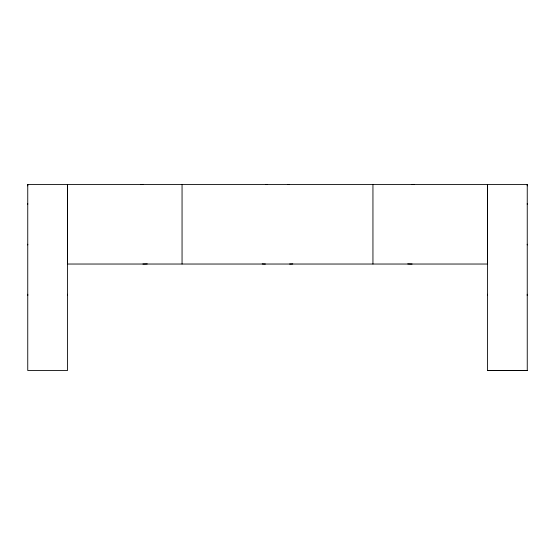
<?xml version="1.0" encoding="UTF-8"?>
<svg xmlns="http://www.w3.org/2000/svg" width="555" height="555" viewBox="0 0 555 555"><rect width="100%" height="100%" fill="white"/><g stroke="black" fill="none" stroke-linecap="round" stroke-linejoin="round"><path stroke-width="0.83" d="M27.75 184.496L27.75 370.504L67.523 370.504L67.523 184.496L67.523 264.034L487.484 264.034L487.477 184.496L487.477 370.504L527.25 370.504L527.25 184.496L27.75 184.496L27.75 185.849M487.477 370.504L527.25 370.504M527.25 184.496L527.25 185.849M527.25 203.581L527.25 204.289M527.25 244.235L527.25 244.942M527.25 294.254L527.25 295.607M487.477 294.254L487.477 295.607M372.946 184.496L372.946 264.034M182.054 184.496L182.054 264.034M67.523 294.254L67.523 295.614M27.75 203.581L27.75 204.289M27.75 244.235L27.75 244.942M27.75 294.254L27.75 295.614M140.838 184.551A17.302 1.755 5.9 0 1 142.906 184.503M147.269 263.902A17.302 1.755 -5.9 0 1 142.906 264.02M287.983 184.524A17.302 1.755 -5.9 0 1 289.606 184.503M292.776 263.902A17.302 1.755 5.9 0 1 289.606 264.02M412.094 184.503A17.302 1.755 -5.9 0 1 414.162 184.551M412.094 264.02A17.302 1.755 5.9 0 1 407.731 263.902M265.394 184.503A17.302 1.755 5.9 0 1 267.017 184.524M265.394 264.02A17.302 1.755 -5.9 0 1 262.224 263.902"/></g></svg>
